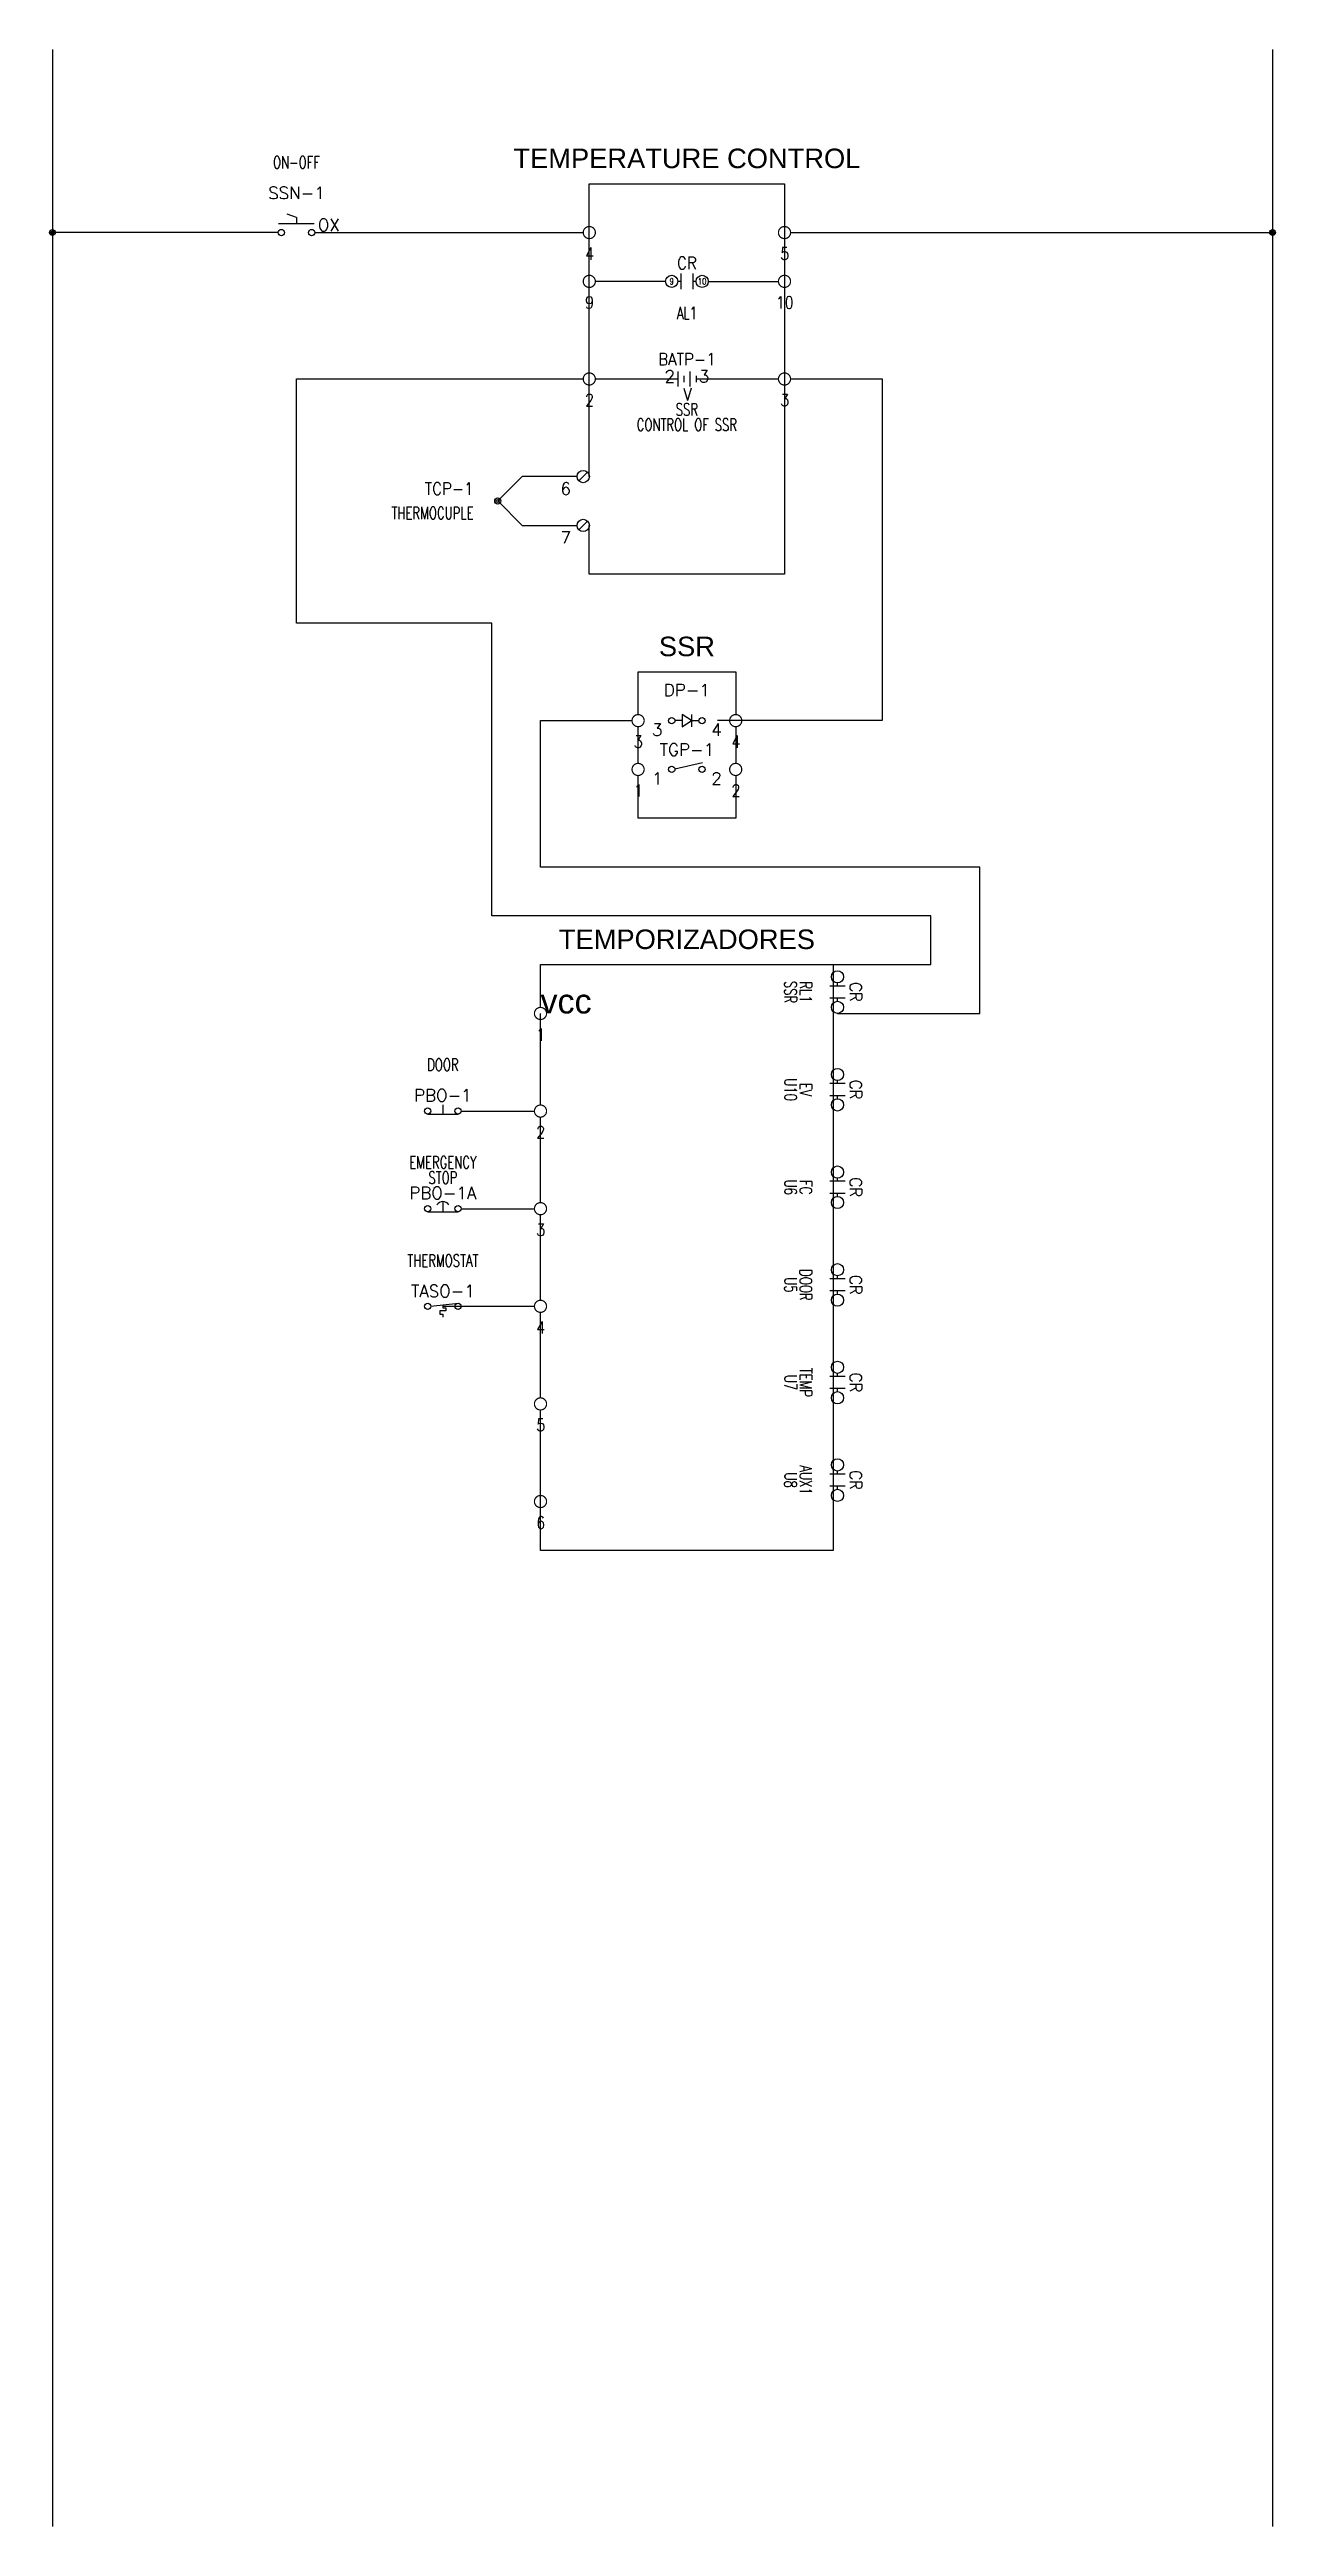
# Model space of a CAD drawing. Header units: inches. Extents: x 25 to 37.5, y 12.5 to 37.9.
import ezdxf
from ezdxf.enums import TextEntityAlignment as Align

# ---------------------------------------------------------------- set-up
doc = ezdxf.new("R2010")
doc.units = ezdxf.units.IN
doc.header["$MEASUREMENT"] = 0
for name, color, linetype in [('DESC', 150, 'Continuous'), ('DESCCHILD', 20, 'Continuous'), ('LOCBOX', 92, 'Continuous'), ('MISC', 7, 'Continuous'), ('SYMS', 7, 'Continuous'), ('TAGS', 150, 'Continuous'), ('TERMS', 123, 'Continuous'), ('WIRES', 7, 'Continuous')]:
    doc.layers.add(name, color=color, linetype=linetype)
doc.styles.add('Annotative', font='arial.ttf')
doc.styles.get("Standard").update_dxf_attribs({"font": 'arial.ttf'})
doc.styles.add('WD', font='romans.shx')

# ---------------------------------------------------------------- blocks, each defined once
blk = doc.blocks.new('HSS112')
for p, q in [((-0.185, 0.094), (0.18, 0.094)), ((0, 0.156), (-0.094, 0.188)), ((0, 0.156), (0, 0.094))]:
    blk.add_line(p, q)
for centre in [(-0.155, 0), (0.155, 0)]:
    blk.add_circle(centre, 0.0322)
at = {"style": 'WD', "width": 0.7}
for tag, p in [('INST', (0, 0.982)), ('DESC1', (0, 0.656)), ('LOC', (0, 0.812)), ('DESC2', (0, 0.5)), ('XREF', (0, -0.219))]:
    blk.add_attdef(tag, text='', height=0.125, dxfattribs=at).set_placement(p, align=Align.CENTER)
blk.add_attdef('POS1', text='', height=0.125, dxfattribs=at).set_placement((-0.125, 0.188), align=Align.RIGHT)
at = {"style": 'WD'}
blk.add_attdef('TAG1', text='', height=0.125, dxfattribs=at).set_placement((0, 0.344), align=Align.CENTER)
at = {"style": 'WD', "width": 0.7}
blk.add_attdef('POS2', (0.125, 0.188), '', height=0.125, dxfattribs=at)
at = {"style": 'WD'}
for tag, p, height, flags in [('X4TERM01', (-0.188, 0), 0.0125, 1), ('X1TERM02', (0.188, 0), 0.0125, 1), ('FAMILY', (0.205, 0.152), 0.01, 9), ('CONTACT', (0.205, 0.136), 0.01, 1)]:
    blk.add_attdef(tag, p, '', height=height, dxfattribs=dict(at, flags=flags))
for tag, p, height in [('X2LINK', (0, 0.219), 0.01), ('X8LINK', (0, 0), 0.01), ('STATE', (0.219, 0.016), 0.125)]:
    blk.add_attdef(tag, p, '', height=height, dxfattribs=at)
at = {"linetype": 'Continuous', "style": 'WD', "flags": 9}
for tag, p in [('ASSYCODE', (0.25, 0.094)), ('MFG', (0.23, 0.108)), ('CAT', (0.232, 0.121))]:
    blk.add_attdef(tag, text='', height=0.01, dxfattribs=at).set_placement(p, align=Align.CENTER)
at = {"linetype": 'Continuous', "style": 'WD', "flags": 8}
blk.add_attdef('TERM01', text='', height=0.125, dxfattribs=at).set_placement((-0.25, -0.031), align=Align.TOP_RIGHT)
blk.add_attdef('TERM02', text='', height=0.125, dxfattribs=at).set_placement((0.25, -0.031), align=Align.TOP_LEFT)
blk = doc.blocks.new('WDDOT')
for radius in [0.03, 0.0187, 0.00929]:
    blk.add_circle((0, 0), radius)
blk = doc.blocks.new('HCR21T')
for p, q in [((-0.062, 0), (-0.094, 0)), ((0.094, 0), (0.062, 0))]:
    blk.add_line(p, q)
at = {"linetype": 'Continuous'}
for p, q in [((-0.062, 0.08), (-0.062, -0.08)), ((0.062, 0.08), (0.062, -0.08))]:
    blk.add_line(p, q, dxfattribs=at)
for centre in [(-0.156, 0), (0.156, 0)]:
    blk.add_circle(centre, 0.0625)
at = {"style": 'WD'}
for tag, width, p in [('INST', 0.7, (0, 0.451)), ('LOC', 0.7, (0, 0.281)), ('TAG2', 0.9, (0, 0.125)), ('XREF', 0.7, (0, -0.235)), ('DESC1', 0.7, (0, -0.387)), ('DESC2', 0.7, (0, -0.543))]:
    blk.add_attdef(tag, text='', height=0.125, dxfattribs=dict(at, width=width)).set_placement(p, align=Align.CENTER)
at = {"linetype": 'Continuous', "style": 'WD', "width": 0.8, "flags": 8}
for tag, p in [('TERM01', (-0.156, 0)), ('TERM02', (0.156, 0))]:
    blk.add_attdef(tag, text='', height=0.0625, dxfattribs=at).set_placement(p, align=Align.MIDDLE_CENTER)
at = {"style": 'WD'}
for tag, p, height, flags in [('X4TERM01', (-0.219, 0), 0.0125, 1), ('FAMILY', (0.097, 0.053), 0.01, 9), ('CONTACT', (0.097, 0.036), 0.01, 1), ('X1TERM02', (0.219, 0), 0.0125, 1)]:
    blk.add_attdef(tag, p, '', height=height, dxfattribs=dict(at, flags=flags))
for tag, p in [('X2LINK', (0, 0.125)), ('X8LINK', (0, -0.125))]:
    blk.add_attdef(tag, p, '', height=0.01, dxfattribs=at)
blk = doc.blocks.new('HBA1R')
for p, q in [((-0.094, 0.078), (-0.094, -0.078)), ((-0.031, 0.031), (-0.031, -0.031)), ((0.031, 0.078), (0.031, -0.078)), ((0.094, 0.031), (0.094, -0.031))]:
    blk.add_line(p, q)
at = {"style": 'WD'}
for tag, width, p in [('INST', 0.7, (0.006, 0.466)), ('TAG1', 0.9, (0, 0.14)), ('LOC', 0.7, (0.006, 0.296)), ('RATING1', 0.9, (0.006, -0.219)), ('DESC1', 0.7, (0, -0.375)), ('DESC2', 0.7, (0, -0.531))]:
    blk.add_attdef(tag, text='', height=0.125, dxfattribs=dict(at, width=width)).set_placement(p, align=Align.CENTER)
at = {"linetype": 'Continuous', "style": 'WD'}
blk.add_attdef('TERM01', text='', height=0.125, dxfattribs=at).set_placement((-0.122, 0.09), align=Align.TOP_RIGHT)
at = {"style": 'WD', "flags": 1}
for tag, p in [('X4TERM01', (-0.094, 0)), ('X1TERM02', (0.094, 0))]:
    blk.add_attdef(tag, p, '', height=0.0125, dxfattribs=at)
at = {"linetype": 'Continuous', "style": 'WD', "flags": 9}
blk.add_attdef('ASSYCODE', text='', height=0.01, dxfattribs=at).set_placement((0.001, 0.051), align=Align.CENTER)
at = {"style": 'WD', "flags": 9}
blk.add_attdef('FAMILY', text='', height=0.01, dxfattribs=at).set_placement((-0.005, 0.107), align=Align.CENTER)
at = {"linetype": 'Continuous', "style": 'WD', "flags": 1}
for tag, p in [('MFG', (0, 0.078)), ('CAT', (0, 0.097))]:
    blk.add_attdef(tag, text='', height=0.01, dxfattribs=at).set_placement(p, align=Align.MIDDLE)
at = {"linetype": 'Continuous', "style": 'WD'}
blk.add_attdef('TERM02', text='', height=0.125, dxfattribs=at).set_placement((0.122, 0.09), align=Align.TOP_LEFT)
blk = doc.blocks.new('HTC1L')
for p, q in [((-0.688, 0), (-0.938, -0.25)), ((-0.125, 0), (-0.688, 0)), ((-0.018, 0.044), (-0.107, -0.044)), ((-0.938, -0.25), (-0.688, -0.5)), ((-0.688, -0.5), (-0.125, -0.5)), ((-0.018, -0.456), (-0.107, -0.544))]:
    blk.add_line(p, q)
for centre, radius in [((-0.062, 0), 0.0625), ((-0.938, -0.25), 0.0313), ((-0.938, -0.25), 0.0163), ((-0.062, -0.5), 0.0625)]:
    blk.add_circle(centre, radius)
at = {"style": 'WD'}
for tag, width, p in [('INST', 0.7, (-1.188, 0.14)), ('LOC', 0.7, (-1.188, -0.029)), ('RATING1', 0.9, (-0.188, 0.062)), ('TAG1', 0.9, (-1.186, -0.186)), ('DESC1', 0.7, (-1.186, -0.436)), ('DESC2', 0.7, (-1.186, -0.592)), ('WDTAGALT', 0.7, (-1.188, -0.75))]:
    blk.add_attdef(tag, text='', height=0.125, dxfattribs=dict(at, width=width)).set_placement(p, align=Align.RIGHT)
at = {"color": 7, "style": 'WD', "flags": 1}
for tag, p in [('X2TERM01', (-0.062, 0.062)), ('X1TERM01', (0, 0)), ('X1TERM02', (0, -0.5)), ('X8TERM02', (-0.062, -0.562))]:
    blk.add_attdef(tag, p, '', height=0.0125, dxfattribs=at)
at = {"style": 'WD', "flags": 9}
blk.add_attdef('FAMILY', text='', height=0.01, dxfattribs=at).set_placement((-1.025, -0.224), align=Align.CENTER)
at = {"linetype": 'Continuous', "style": 'WD', "flags": 1}
for tag, p in [('MFG', (-1.02, -0.253)), ('CAT', (-1.02, -0.235))]:
    blk.add_attdef(tag, text='', height=0.01, dxfattribs=at).set_placement(p, align=Align.MIDDLE)
at = {"linetype": 'Continuous', "style": 'WD', "flags": 8}
for tag, p in [('TERM01', (-0.188, -0.062)), ('TERM02', (-0.188, -0.562))]:
    blk.add_attdef(tag, text='', height=0.125, dxfattribs=at).set_placement(p, align=Align.TOP_RIGHT)
at = {"linetype": 'Continuous', "style": 'WD', "flags": 9}
blk.add_attdef('ASSYCODE', text='', height=0.01, dxfattribs=at).set_placement((-1.033, -0.288), align=Align.CENTER)
blk = doc.blocks.new('HT0002_1-')
at = {"const_width": 0.0125}
blk.add_lwpolyline([(0, 0.062, 1), (0, -0.062, 1)], format="xyb", close=True, dxfattribs=at)
at = {"style": 'WD', "width": 0.85}
for tag, p in [('INST', (0, 0.416)), ('LOC', (0, 0.26)), ('CNT', (0.001, 0.108)), ('TAGSTRIP', (0.002, -0.279)), ('DESC1', (0, -0.453)), ('DESC2', (0, -0.625)), ('DESC3', (0, -0.797))]:
    blk.add_attdef(tag, text='', height=0.125, dxfattribs=at).set_placement(p, align=Align.CENTER)
at = {"style": 'WD', "flags": 1}
for tag, p, height in [('X4TERM01', (-0.062, 0), 0.0125), ('X4TERMDESC01', (-0.055, -0.023), 0.025), ('X2TERMDESC01', (-0.006, 0.029), 0.025), ('STRIPSEQ', (0, 0), 0.00125), ('X2TERM01', (0, 0.062), 0.0125), ('X2PIN01', (0.033, 0.084), 0.0125), ('X1TERMDESC01', (0.039, 0.007), 0.025), ('X1TERM01', (0.062, 0), 0.0125), ('X1PIN01', (0.087, 0.016), 0.0125), ('X4PIN01', (-0.114, -0.038), 0.0125), ('LINKTERM', (0, -0.002), 0.00125), ('X8TERM01', (0, -0.062), 0.0125), ('X8TERMDESC01', (0, -0.054), 0.025), ('X8PIN01', (0.026, -0.096), 0.0125)]:
    blk.add_attdef(tag, p, '', height=height, dxfattribs=at)
at = {"style": 'WD', "flags": 9}
for tag, p in [('WDTYPE', (0.121, -0.263)), ('WDBLKNAM', (0.059, -0.575))]:
    blk.add_attdef(tag, text='', height=0.01, dxfattribs=at).set_placement(p, align=Align.RIGHT)
at = {"linetype": 'Continuous', "style": 'WD', "width": 0.8, "flags": 1}
blk.add_attdef('MFG', text='', height=0.109, dxfattribs=at).set_placement((0.088, -0.406), align=Align.RIGHT)
blk.add_attdef('CAT', (-0.131, -0.563), '', height=0.109, dxfattribs=at)
at = {"style": 'WD', "width": 0.7, "flags": 1}
blk.add_attdef('ASSYCODE', (0.062, -0.281), '', height=0.01, dxfattribs=at)
blk = doc.blocks.new('HDI1T')
for p, q in [((-0.047, 0), (-0.125, 0)), ((0.047, 0), (-0.047, 0.062)), ((-0.047, 0.062), (-0.047, -0.062)), ((-0.047, -0.062), (0.047, 0)), ((0.047, 0.062), (0.047, -0.062)), ((0.047, 0), (0.125, 0))]:
    blk.add_line(p, q)
for centre in [(-0.155, 0), (0.155, 0)]:
    blk.add_circle(centre, 0.0322)
at = {"style": 'WD'}
for tag, width, p in [('INST', 0.7, (0, 0.888)), ('LOC', 0.7, (0, 0.719)), ('DESC1', 0.7, (0, 0.562)), ('DESC2', 0.7, (0, 0.406)), ('RATING1', 0.9, (0.006, 0.094))]:
    blk.add_attdef(tag, text='', height=0.125, dxfattribs=dict(at, width=width)).set_placement(p, align=Align.CENTER)
blk.add_attdef('TAG1', text='', height=0.125, dxfattribs=at).set_placement((0, 0.25), align=Align.CENTER)
for tag, p, height, flags in [('X4TERM01', (-0.188, 0), 0.0125, 1), ('X1TERM02', (0.188, 0), 0.0125, 1), ('FAMILY', (0.205, 0.152), 0.01, 9), ('WDBLKNAM', (0.205, 0.134), 0.01, 9)]:
    blk.add_attdef(tag, p, '', height=height, dxfattribs=dict(at, flags=flags))
at = {"linetype": 'Continuous', "style": 'WD', "flags": 9}
for tag, p in [('ASSYCODE', (0.219, 0.062)), ('MFG', (0.228, 0.089)), ('CAT', (0.23, 0.108))]:
    blk.add_attdef(tag, text='', height=0.01, dxfattribs=at).set_placement(p, align=Align.CENTER)
at = {"linetype": 'Continuous', "style": 'WD', "flags": 8}
blk.add_attdef('TERM01', text='', height=0.125, dxfattribs=at).set_placement((-0.25, -0.031), align=Align.TOP_RIGHT)
at = {"style": 'WD', "width": 0.9}
blk.add_attdef('RATING2', text='', height=0.125, dxfattribs=at).set_placement((0.006, -0.188), align=Align.TOP_CENTER)
at = {"linetype": 'Continuous', "style": 'WD', "flags": 8}
blk.add_attdef('TERM02', text='', height=0.125, dxfattribs=at).set_placement((0.25, -0.031), align=Align.TOP_LEFT)
blk = doc.blocks.new('HTG11')
blk.add_line((-0.124, 0.007), (0.159, 0.071))
for centre in [(-0.155, 0), (0.155, 0)]:
    blk.add_circle(centre, 0.0322)
at = {"style": 'WD', "width": 0.7}
for tag, p in [('INST', (0, 0.779)), ('DESC1', (0, 0.453)), ('LOC', (0, 0.609)), ('DESC2', (0, 0.297)), ('XREF', (0, -0.236)), ('WDTAGALT', (0, -0.391))]:
    blk.add_attdef(tag, text='', height=0.125, dxfattribs=at).set_placement(p, align=Align.CENTER)
at = {"style": 'WD'}
blk.add_attdef('TAG1', text='', height=0.125, dxfattribs=at).set_placement((0, 0.141), align=Align.CENTER)
for tag, p in [('X2LINK', (0, 0.266)), ('X8LINK', (0, -0.062))]:
    blk.add_attdef(tag, p, '', height=0.01, dxfattribs=at)
for tag, p, height, flags in [('X4TERM01', (-0.188, 0), 0.0125, 1), ('FAMILY', (0.038, 0.037), 0.01, 9), ('CONTACT', (0.038, 0.02), 0.01, 1), ('X1TERM02', (0.188, 0), 0.0125, 1)]:
    blk.add_attdef(tag, p, '', height=height, dxfattribs=dict(at, flags=flags))
at = {"linetype": 'Continuous', "style": 'WD', "flags": 9}
for tag, p in [('CAT', (0.063, -0.007)), ('ASSYCODE', (0.062, -0.043)), ('MFG', (0.063, -0.027))]:
    blk.add_attdef(tag, text='', height=0.01, dxfattribs=at).set_placement(p, align=Align.CENTER)
at = {"linetype": 'Continuous', "style": 'WD', "flags": 8}
blk.add_attdef('TERM01', text='', height=0.125, dxfattribs=at).set_placement((-0.25, -0.031), align=Align.TOP_RIGHT)
blk.add_attdef('TERM02', text='', height=0.125, dxfattribs=at).set_placement((0.25, -0.031), align=Align.TOP_LEFT)
blk = doc.blocks.new('HPB12')
for p, q in [((0, 0.065), (0, -0.033)), ((-0.156, -0.033), (0.156, -0.033))]:
    blk.add_line(p, q)
for centre in [(-0.155, 0), (0.155, 0)]:
    blk.add_circle(centre, 0.0322)
at = {"style": 'WD', "width": 0.7}
for tag, p in [('INST', (0, 0.738)), ('DESC1', (0, 0.412)), ('LOC', (0, 0.568)), ('DESC2', (0, 0.255)), ('XREF', (0, -0.232))]:
    blk.add_attdef(tag, text='', height=0.125, dxfattribs=at).set_placement(p, align=Align.CENTER)
at = {"style": 'WD'}
blk.add_attdef('TAG1', text='', height=0.125, dxfattribs=at).set_placement((0, 0.099), align=Align.CENTER)
for tag, p, height, flags in [('X4TERM01', (-0.188, 0), 0.0125, 1), ('FAMILY', (0.054, 0.058), 0.01, 9), ('CONTACT', (0.054, 0.042), 0.01, 9), ('X1TERM02', (0.188, 0), 0.0125, 1)]:
    blk.add_attdef(tag, p, '', height=height, dxfattribs=dict(at, flags=flags))
for tag, p in [('X2LINK', (0, 0.125)), ('X8LINK', (0, -0.094))]:
    blk.add_attdef(tag, p, '', height=0.01, dxfattribs=at)
at = {"linetype": 'Continuous', "style": 'WD', "flags": 9}
for tag, p in [('MFG', (0.076, -0.006)), ('CAT', (0.076, 0.017)), ('ASSYCODE', (0.076, -0.022))]:
    blk.add_attdef(tag, text='', height=0.01, dxfattribs=at).set_placement(p, align=Align.CENTER)
at = {"linetype": 'Continuous', "style": 'WD', "flags": 8}
blk.add_attdef('TERM01', text='', height=0.125, dxfattribs=at).set_placement((-0.25, -0.031), align=Align.TOP_RIGHT)
blk.add_attdef('TERM02', text='', height=0.125, dxfattribs=at).set_placement((0.25, -0.031), align=Align.TOP_LEFT)
blk = doc.blocks.new('HPB12M')
for p, q in [((0, 0.074), (0, -0.031)), ((-0.156, -0.032), (0.156, -0.032))]:
    blk.add_line(p, q)
for centre in [(-0.155, 0), (0.155, 0)]:
    blk.add_circle(centre, 0.0322)
blk.add_arc((0, -0.006), 0.0781, 36.8699, 143.1301)
at = {"style": 'WD', "width": 0.7}
for tag, p in [('INST', (0, 0.738)), ('DESC1', (0, 0.412)), ('LOC', (0, 0.568)), ('DESC2', (0, 0.255)), ('XREF', (0, -0.232))]:
    blk.add_attdef(tag, text='', height=0.125, dxfattribs=at).set_placement(p, align=Align.CENTER)
at = {"style": 'WD'}
blk.add_attdef('TAG1', text='', height=0.125, dxfattribs=at).set_placement((0, 0.099), align=Align.CENTER)
for tag, p, height, flags in [('X4TERM01', (-0.188, 0), 0.0125, 1), ('FAMILY', (0.054, 0.058), 0.01, 9), ('CONTACT', (0.054, 0.042), 0.01, 9), ('X1TERM02', (0.188, 0), 0.0125, 1)]:
    blk.add_attdef(tag, p, '', height=height, dxfattribs=dict(at, flags=flags))
for tag, p in [('X2LINK', (0, 0.125)), ('X8LINK', (0, -0.094))]:
    blk.add_attdef(tag, p, '', height=0.01, dxfattribs=at)
at = {"linetype": 'Continuous', "style": 'WD', "flags": 9}
for tag, p in [('MFG', (0.076, 0)), ('CAT', (0.076, 0.017)), ('ASSYCODE', (0.076, -0.017))]:
    blk.add_attdef(tag, text='', height=0.01, dxfattribs=at).set_placement(p, align=Align.CENTER)
at = {"linetype": 'Continuous', "style": 'WD', "flags": 8}
blk.add_attdef('TERM01', text='', height=0.125, dxfattribs=at).set_placement((-0.25, -0.016), align=Align.TOP_RIGHT)
blk.add_attdef('TERM02', text='', height=0.125, dxfattribs=at).set_placement((0.25, -0.016), align=Align.TOP_LEFT)
blk = doc.blocks.new('HTS12')
at = {"linetype": 'Continuous'}
blk.add_line((-0.123, 0.002), (0.159, 0.033), dxfattribs=at)
for p, q in [((0, 0.015), (0, -0.017)), ((0.031, -0.048), (-0.031, -0.048)), ((-0.031, -0.048), (-0.031, -0.079)), ((-0.031, -0.079), (0, -0.079)), ((0, -0.017), (0.031, -0.017)), ((0, -0.079), (0, -0.111)), ((0.031, -0.017), (0.031, -0.048))]:
    blk.add_line(p, q)
for centre in [(-0.155, 0), (0.155, 0)]:
    blk.add_circle(centre, 0.0322)
at = {"style": 'WD', "width": 0.7}
for tag, p in [('INST', (0, 0.732)), ('DESC1', (0, 0.406)), ('LOC', (0, 0.562)), ('DESC2', (0, 0.25)), ('XREF', (0, -0.314))]:
    blk.add_attdef(tag, text='', height=0.125, dxfattribs=at).set_placement(p, align=Align.CENTER)
at = {"style": 'WD'}
blk.add_attdef('TAG1', text='', height=0.125, dxfattribs=at).set_placement((0, 0.094), align=Align.CENTER)
for tag, p, height, flags in [('X4TERM01', (-0.188, 0), 0.0125, 1), ('FAMILY', (0.038, 0.037), 0.01, 9), ('CONTACT', (0.038, 0.02), 0.01, 1), ('X1TERM02', (0.188, 0), 0.0125, 1)]:
    blk.add_attdef(tag, p, '', height=height, dxfattribs=dict(at, flags=flags))
for tag, p in [('X2LINK', (0, 0.078)), ('X8LINK', (0, -0.141))]:
    blk.add_attdef(tag, p, '', height=0.01, dxfattribs=at)
at = {"linetype": 'Continuous', "style": 'WD', "flags": 9}
for tag, p in [('CAT', (0.063, -0.007)), ('ASSYCODE', (0.062, -0.047)), ('MFG', (0.063, -0.027))]:
    blk.add_attdef(tag, text='', height=0.01, dxfattribs=at).set_placement(p, align=Align.CENTER)
at = {"linetype": 'Continuous', "style": 'WD', "flags": 8}
blk.add_attdef('TERM01', text='', height=0.125, dxfattribs=at).set_placement((-0.25, -0.016), align=Align.TOP_RIGHT)
blk.add_attdef('TERM02', text='', height=0.125, dxfattribs=at).set_placement((0.25, -0.016), align=Align.TOP_LEFT)
at = {"style": 'WD', "width": 0.7}
for tag, p in [('RATING1', (0.275, -0.299)), ('WDTAGALT', (0.281, -0.466))]:
    blk.add_attdef(tag, p, '', height=0.125, dxfattribs=at)

msp = doc.modelspace()

# ---------------------------------------------------------------- linework, layer by layer
at = {"layer": 'LOCBOX'}
for points in [[(30.5, 33.5), (30.5, 36.5), (32.5, 36.5), (32.5, 32.5), (30.5, 32.5), (30.5, 33)], [(31, 31.062), (31, 31.5), (32, 31.5), (32, 31.062)], [(31, 30.562), (31, 30.938)], [(32, 30.938), (32, 30.562)], [(32, 30.438), (32, 30), (31, 30), (31, 30.438)], [(30, 28.062), (30, 28.5), (33, 28.5), (33, 22.5), (30, 22.5), (30, 23.938)], [(30, 27.062), (30, 27.938)], [(30, 26.062), (30, 26.938)], [(30, 25.062), (30, 25.938)], [(30, 24.062), (30, 24.938)]]:
    msp.add_lwpolyline(points, dxfattribs=at)
at = {"layer": 'WIRES'}
for p, q in [((25, 37.875), (25, 12.5)), ((37.5, 37.875), (37.5, 12.5)), ((27.312, 36), (25, 36)), ((27.688, 36), (30.438, 36)), ((32.562, 36), (37.5, 36)), ((31.281, 35.5), (30.562, 35.5)), ((31.719, 35.5), (32.438, 35.5)), ((27.5, 32), (27.5, 34.5)), ((27.5, 34.5), (30.438, 34.5)), ((30.562, 34.5), (31.406, 34.5)), ((31.594, 34.5), (32.438, 34.5)), ((32.562, 34.5), (33.5, 34.5)), ((33.5, 34.5), (33.5, 31)), ((29.5, 32), (27.5, 32)), ((29.5, 29), (29.5, 32)), ((30, 29.5), (30, 31)), ((30, 31), (30.938, 31)), ((33.5, 31), (31.812, 31)), ((34.5, 29.5), (30, 29.5)), ((34.5, 28), (34.5, 29.5)), ((34, 29), (29.5, 29)), ((34, 28.5), (34, 29)), ((33, 28.5), (34, 28.5)), ((30, 27.938), (30, 28)), ((33.043, 28), (34.5, 28)), ((29.188, 27), (29.938, 27)), ((29.188, 26), (29.938, 26)), ((29, 25), (29.938, 25))]:
    msp.add_line(p, q, dxfattribs=at)

# ---------------------------------------------------------------- block references
at = {"layer": 'SYMS'}
ref = msp.add_blockref('HSS112', (27.5, 36), dxfattribs=at)
ref.add_attrib('STATE', 'OX', (27.719, 36.016), dxfattribs={"layer": 'MISC', "height": 0.125, "style": 'WD'})
ref.add_attrib('DESC1', 'ON-OFF', dxfattribs={"layer": 'DESC', "height": 0.125, "style": 'WD', "width": 0.7}).set_placement((27.5, 36.656), align=Align.CENTER)
ref.add_attrib('TAG1', 'SSN-1', dxfattribs={"layer": 'TAGS', "height": 0.125, "style": 'WD'}).set_placement((27.5, 36.344), align=Align.CENTER)
ref = msp.add_blockref('HT0002_1-', (30.5, 36), dxfattribs=at)
ref.add_attrib('TAGSTRIP', '4', dxfattribs={"layer": 'TAGS', "height": 0.125, "style": 'WD', "width": 0.85}).set_placement((30.502, 35.721), align=Align.CENTER)
ref = msp.add_blockref('HT0002_1-', (32.5, 36), dxfattribs=at)
ref.add_attrib('TAGSTRIP', '5', dxfattribs={"layer": 'TAGS', "height": 0.125, "style": 'WD', "width": 0.85}).set_placement((32.502, 35.721), align=Align.CENTER)
for p in [(25, 36), (37.5, 36)]:
    msp.add_blockref('WDDOT', p, dxfattribs=at)
ref = msp.add_blockref('HT0002_1-', (30.5, 35.5), dxfattribs=at)
ref.add_attrib('TAGSTRIP', '9', dxfattribs={"layer": 'TAGS', "height": 0.125, "style": 'WD', "width": 0.85}).set_placement((30.502, 35.221), align=Align.CENTER)
ref = msp.add_blockref('HCR21T', (31.5, 35.5), dxfattribs=at)
ref.add_attrib('TERM02', '10', dxfattribs={"layer": 'TERMS', "linetype": 'Continuous', "height": 0.0625, "style": 'WD', "width": 0.8, "flags": 8}).set_placement((31.656, 35.5), align=Align.MIDDLE_CENTER)
ref.add_attrib('TERM01', '9', dxfattribs={"layer": 'TERMS', "linetype": 'Continuous', "height": 0.0625, "style": 'WD', "width": 0.8, "flags": 8}).set_placement((31.344, 35.5), align=Align.MIDDLE_CENTER)
ref.add_attrib('DESC1', 'AL1', dxfattribs={"layer": 'DESCCHILD', "height": 0.125, "style": 'WD', "width": 0.7}).set_placement((31.5, 35.113), align=Align.CENTER)
ref.add_attrib('TAG2', 'CR', dxfattribs={"layer": 'TAGS', "height": 0.125, "style": 'WD', "width": 0.9}).set_placement((31.5, 35.625), align=Align.CENTER)
ref = msp.add_blockref('HT0002_1-', (32.5, 35.5), dxfattribs=at)
ref.add_attrib('TAGSTRIP', '10', dxfattribs={"layer": 'TAGS', "height": 0.125, "style": 'WD', "width": 0.85}).set_placement((32.502, 35.221), align=Align.CENTER)
ref = msp.add_blockref('HBA1R', (31.5, 34.5), dxfattribs=at)
ref.add_attrib('DESC2', 'CONTROL OF SSR', dxfattribs={"layer": 'DESC', "height": 0.125, "style": 'WD', "width": 0.7}).set_placement((31.5, 33.969), align=Align.CENTER)
ref.add_attrib('DESC1', 'SSR', dxfattribs={"layer": 'DESC', "height": 0.125, "style": 'WD', "width": 0.7}).set_placement((31.5, 34.125), align=Align.CENTER)
ref.add_attrib('RATING1', 'V', dxfattribs={"layer": 'MISC', "height": 0.125, "style": 'WD', "width": 0.9}).set_placement((31.506, 34.281), align=Align.CENTER)
ref.add_attrib('TERM02', '3', dxfattribs={"layer": 'TERMS', "linetype": 'Continuous', "height": 0.125, "style": 'WD'}).set_placement((31.622, 34.59), align=Align.TOP_LEFT)
ref.add_attrib('TERM01', '2', dxfattribs={"layer": 'TERMS', "linetype": 'Continuous', "height": 0.125, "style": 'WD'}).set_placement((31.378, 34.59), align=Align.TOP_RIGHT)
ref.add_attrib('TAG1', 'BATP-1', dxfattribs={"layer": 'TAGS', "height": 0.125, "style": 'WD', "width": 0.9}).set_placement((31.5, 34.64), align=Align.CENTER)
ref = msp.add_blockref('HT0002_1-', (30.5, 34.5), dxfattribs=at)
ref.add_attrib('TAGSTRIP', '2', dxfattribs={"layer": 'TAGS', "height": 0.125, "style": 'WD', "width": 0.85}).set_placement((30.502, 34.221), align=Align.CENTER)
ref = msp.add_blockref('HT0002_1-', (32.5, 34.5), dxfattribs=at)
ref.add_attrib('TAGSTRIP', '3', dxfattribs={"layer": 'TAGS', "height": 0.125, "style": 'WD', "width": 0.85}).set_placement((32.502, 34.221), align=Align.CENTER)
ref = msp.add_blockref('HTC1L', (30.5, 33.5), dxfattribs=at)
ref.add_attrib('TERM02', '7', dxfattribs={"layer": 'TERMS', "linetype": 'Continuous', "height": 0.125, "style": 'WD', "flags": 8}).set_placement((30.312, 32.938), align=Align.TOP_RIGHT)
ref.add_attrib('TERM01', '6', dxfattribs={"layer": 'TERMS', "linetype": 'Continuous', "height": 0.125, "style": 'WD', "flags": 8}).set_placement((30.312, 33.438), align=Align.TOP_RIGHT)
ref.add_attrib('DESC1', 'THERMOCUPLE', dxfattribs={"layer": 'DESC', "height": 0.125, "style": 'WD', "width": 0.7}).set_placement((29.314, 33.064), align=Align.RIGHT)
ref.add_attrib('TAG1', 'TCP-1', dxfattribs={"layer": 'TAGS', "height": 0.125, "style": 'WD', "width": 0.9}).set_placement((29.314, 33.314), align=Align.RIGHT)
ref = msp.add_blockref('HDI1T', (31.5, 31), dxfattribs=at)
ref.add_attrib('TERM01', '3', dxfattribs={"layer": 'TERMS', "linetype": 'Continuous', "height": 0.125, "style": 'WD', "flags": 8}).set_placement((31.25, 30.969), align=Align.TOP_RIGHT)
ref.add_attrib('TERM02', '4', dxfattribs={"layer": 'TERMS', "linetype": 'Continuous', "height": 0.125, "style": 'WD', "flags": 8}).set_placement((31.75, 30.969), align=Align.TOP_LEFT)
ref.add_attrib('TAG1', 'DP-1', dxfattribs={"layer": 'TAGS', "height": 0.125, "style": 'WD'}).set_placement((31.5, 31.25), align=Align.CENTER)
ref = msp.add_blockref('HT0002_1-', (31, 31), dxfattribs=at)
ref.add_attrib('TAGSTRIP', '3', dxfattribs={"layer": 'TAGS', "height": 0.125, "style": 'WD', "width": 0.85}).set_placement((31.002, 30.721), align=Align.CENTER)
ref = msp.add_blockref('HT0002_1-', (32, 31), dxfattribs=at)
ref.add_attrib('TAGSTRIP', '4', dxfattribs={"layer": 'TAGS', "height": 0.125, "style": 'WD', "width": 0.85}).set_placement((32.002, 30.721), align=Align.CENTER)
ref = msp.add_blockref('HTG11', (31.5, 30.5), dxfattribs=at)
ref.add_attrib('TERM02', '2', dxfattribs={"layer": 'TERMS', "linetype": 'Continuous', "height": 0.125, "style": 'WD', "flags": 8}).set_placement((31.75, 30.469), align=Align.TOP_LEFT)
ref.add_attrib('TERM01', '1', dxfattribs={"layer": 'TERMS', "linetype": 'Continuous', "height": 0.125, "style": 'WD', "flags": 8}).set_placement((31.25, 30.469), align=Align.TOP_RIGHT)
ref.add_attrib('TAG1', 'TGP-1', dxfattribs={"layer": 'TAGS', "height": 0.125, "style": 'WD'}).set_placement((31.5, 30.641), align=Align.CENTER)
ref = msp.add_blockref('HT0002_1-', (31, 30.5), dxfattribs=at)
ref.add_attrib('TAGSTRIP', '1', dxfattribs={"layer": 'TAGS', "height": 0.125, "style": 'WD', "width": 0.85}).set_placement((31.002, 30.221), align=Align.CENTER)
ref = msp.add_blockref('HT0002_1-', (32, 30.5), dxfattribs=at)
ref.add_attrib('TAGSTRIP', '2', dxfattribs={"layer": 'TAGS', "height": 0.125, "style": 'WD', "width": 0.85}).set_placement((32.002, 30.221), align=Align.CENTER)
ref = msp.add_blockref('HCR21T', (33.043, 28.219), dxfattribs=dict(at, rotation=270))
ref.add_attrib('DESC2', 'SSR', dxfattribs={"layer": 'DESCCHILD', "height": 0.125, "rotation": 270, "style": 'WD', "width": 0.7}).set_placement((32.5, 28.219), align=Align.CENTER)
ref.add_attrib('DESC1', 'RL1', dxfattribs={"layer": 'DESCCHILD', "height": 0.125, "rotation": 270, "style": 'WD', "width": 0.7}).set_placement((32.656, 28.219), align=Align.CENTER)
ref.add_attrib('TAG2', 'CR', dxfattribs={"layer": 'TAGS', "height": 0.125, "rotation": 270, "style": 'WD', "width": 0.9}).set_placement((33.168, 28.219), align=Align.CENTER)
ref = msp.add_blockref('HT0002_1-', (30, 28), dxfattribs=at)
ref.add_attrib('TAGSTRIP', '1', dxfattribs={"layer": 'TAGS', "height": 0.125, "style": 'WD', "width": 0.85}).set_placement((30.002, 27.721), align=Align.CENTER)
ref = msp.add_blockref('HPB12', (29, 27), dxfattribs=at)
ref.add_attrib('DESC1', 'DOOR', dxfattribs={"layer": 'DESC', "height": 0.125, "style": 'WD', "width": 0.7}).set_placement((29, 27.412), align=Align.CENTER)
ref.add_attrib('TAG1', 'PBO-1', dxfattribs={"layer": 'TAGS', "height": 0.125, "style": 'WD'}).set_placement((29, 27.099), align=Align.CENTER)
ref = msp.add_blockref('HCR21T', (33.043, 27.219), dxfattribs=dict(at, rotation=270))
ref.add_attrib('DESC2', 'U10', dxfattribs={"layer": 'DESCCHILD', "height": 0.125, "rotation": 270, "style": 'WD', "width": 0.7}).set_placement((32.5, 27.219), align=Align.CENTER)
ref.add_attrib('DESC1', 'EV', dxfattribs={"layer": 'DESCCHILD', "height": 0.125, "rotation": 270, "style": 'WD', "width": 0.7}).set_placement((32.656, 27.219), align=Align.CENTER)
ref.add_attrib('TAG2', 'CR', dxfattribs={"layer": 'TAGS', "height": 0.125, "rotation": 270, "style": 'WD', "width": 0.9}).set_placement((33.168, 27.219), align=Align.CENTER)
ref = msp.add_blockref('HT0002_1-', (30, 27), dxfattribs=at)
ref.add_attrib('TAGSTRIP', '2', dxfattribs={"layer": 'TAGS', "height": 0.125, "style": 'WD', "width": 0.85}).set_placement((30.002, 26.721), align=Align.CENTER)
ref = msp.add_blockref('HPB12M', (29, 26), dxfattribs=at)
ref.add_attrib('DESC2', 'STOP', dxfattribs={"layer": 'DESC', "height": 0.125, "style": 'WD', "width": 0.7}).set_placement((29, 26.255), align=Align.CENTER)
ref.add_attrib('DESC1', 'EMERGENCY', dxfattribs={"layer": 'DESC', "height": 0.125, "style": 'WD', "width": 0.7}).set_placement((29, 26.412), align=Align.CENTER)
ref.add_attrib('TAG1', 'PBO-1A', dxfattribs={"layer": 'TAGS', "height": 0.125, "style": 'WD'}).set_placement((29, 26.099), align=Align.CENTER)
ref = msp.add_blockref('HCR21T', (33.043, 26.219), dxfattribs=dict(at, rotation=270))
ref.add_attrib('DESC2', 'U6', dxfattribs={"layer": 'DESCCHILD', "height": 0.125, "rotation": 270, "style": 'WD', "width": 0.7}).set_placement((32.5, 26.219), align=Align.CENTER)
ref.add_attrib('DESC1', 'FC', dxfattribs={"layer": 'DESCCHILD', "height": 0.125, "rotation": 270, "style": 'WD', "width": 0.7}).set_placement((32.656, 26.219), align=Align.CENTER)
ref.add_attrib('TAG2', 'CR', dxfattribs={"layer": 'TAGS', "height": 0.125, "rotation": 270, "style": 'WD', "width": 0.9}).set_placement((33.168, 26.219), align=Align.CENTER)
ref = msp.add_blockref('HT0002_1-', (30, 26), dxfattribs=at)
ref.add_attrib('TAGSTRIP', '3', dxfattribs={"layer": 'TAGS', "height": 0.125, "style": 'WD', "width": 0.85}).set_placement((30.002, 25.721), align=Align.CENTER)
ref = msp.add_blockref('HTS12', (29, 25), dxfattribs=at)
ref.add_attrib('DESC1', 'THERMOSTAT', dxfattribs={"layer": 'DESC', "height": 0.125, "style": 'WD', "width": 0.7}).set_placement((29, 25.406), align=Align.CENTER)
ref.add_attrib('TAG1', 'TASO-1', dxfattribs={"layer": 'TAGS', "height": 0.125, "style": 'WD'}).set_placement((29, 25.094), align=Align.CENTER)
ref = msp.add_blockref('HCR21T', (33.043, 25.219), dxfattribs=dict(at, rotation=270))
ref.add_attrib('DESC2', 'U5', dxfattribs={"layer": 'DESCCHILD', "height": 0.125, "rotation": 270, "style": 'WD', "width": 0.7}).set_placement((32.5, 25.219), align=Align.CENTER)
ref.add_attrib('DESC1', 'DOOR', dxfattribs={"layer": 'DESCCHILD', "height": 0.125, "rotation": 270, "style": 'WD', "width": 0.7}).set_placement((32.656, 25.219), align=Align.CENTER)
ref.add_attrib('TAG2', 'CR', dxfattribs={"layer": 'TAGS', "height": 0.125, "rotation": 270, "style": 'WD', "width": 0.9}).set_placement((33.168, 25.219), align=Align.CENTER)
ref = msp.add_blockref('HT0002_1-', (30, 25), dxfattribs=at)
ref.add_attrib('TAGSTRIP', '4', dxfattribs={"layer": 'TAGS', "height": 0.125, "style": 'WD', "width": 0.85}).set_placement((30.002, 24.721), align=Align.CENTER)
ref = msp.add_blockref('HCR21T', (33.043, 24.219), dxfattribs=dict(at, rotation=270))
ref.add_attrib('DESC2', 'U7', dxfattribs={"layer": 'DESCCHILD', "height": 0.125, "rotation": 270, "style": 'WD', "width": 0.7}).set_placement((32.5, 24.219), align=Align.CENTER)
ref.add_attrib('DESC1', 'TEMP', dxfattribs={"layer": 'DESCCHILD', "height": 0.125, "rotation": 270, "style": 'WD', "width": 0.7}).set_placement((32.656, 24.219), align=Align.CENTER)
ref.add_attrib('TAG2', 'CR', dxfattribs={"layer": 'TAGS', "height": 0.125, "rotation": 270, "style": 'WD', "width": 0.9}).set_placement((33.168, 24.219), align=Align.CENTER)
ref = msp.add_blockref('HT0002_1-', (30, 24), dxfattribs=at)
ref.add_attrib('TAGSTRIP', '5', dxfattribs={"layer": 'TAGS', "height": 0.125, "style": 'WD', "width": 0.85}).set_placement((30.002, 23.721), align=Align.CENTER)
ref = msp.add_blockref('HCR21T', (33.043, 23.219), dxfattribs=dict(at, rotation=270))
ref.add_attrib('DESC2', 'U8', dxfattribs={"layer": 'DESCCHILD', "height": 0.125, "rotation": 270, "style": 'WD', "width": 0.7}).set_placement((32.5, 23.219), align=Align.CENTER)
ref.add_attrib('DESC1', 'AUX1', dxfattribs={"layer": 'DESCCHILD', "height": 0.125, "rotation": 270, "style": 'WD', "width": 0.7}).set_placement((32.656, 23.219), align=Align.CENTER)
ref.add_attrib('TAG2', 'CR', dxfattribs={"layer": 'TAGS', "height": 0.125, "rotation": 270, "style": 'WD', "width": 0.9}).set_placement((33.168, 23.219), align=Align.CENTER)
ref = msp.add_blockref('HT0002_1-', (30, 23), dxfattribs=at)
ref.add_attrib('TAGSTRIP', '6', dxfattribs={"layer": 'TAGS', "height": 0.125, "style": 'WD', "width": 0.85}).set_placement((30.002, 22.721), align=Align.CENTER)

# ---------------------------------------------------------------- texts
at = {"layer": 'LOCBOX'}
for s, p in [('TEMPERATURE CONTROL', (31.5, 36.6)), ('SSR', (31.5, 31.6)), ('TEMPORIZADORES', (31.5, 28.6))]:
    msp.add_text(s, height=0.2, dxfattribs=at).set_placement(p, align=Align.BOTTOM_CENTER)
at = {"layer": 'TAGS', "color": 1, "linetype": 'Continuous', "ltscale": 2, "style": 'Annotative'}
msp.add_text('vcc', height=0.25, dxfattribs=at).set_placement((30, 28))

doc.saveas('drawing.dxf')
